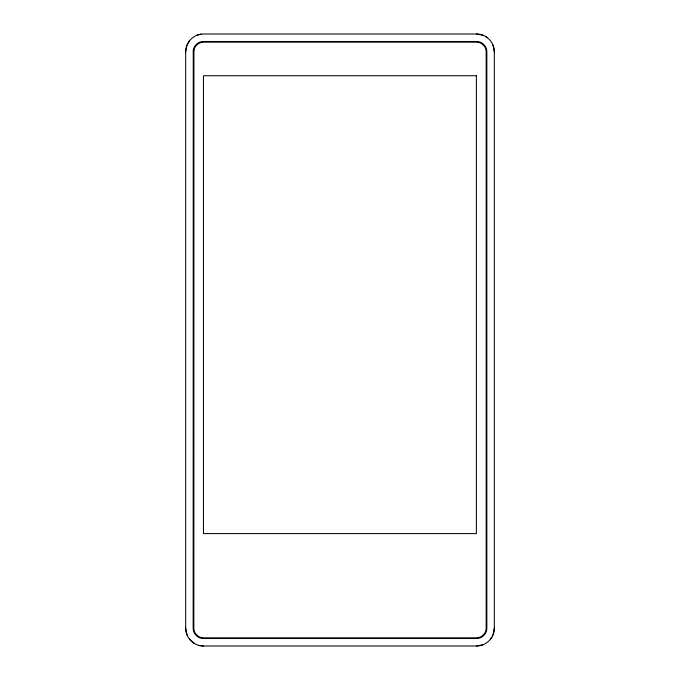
<?xml version="1.0" encoding="UTF-8"?>
<svg xmlns="http://www.w3.org/2000/svg" width="680" height="680" viewBox="0 0 680 680"><rect width="100%" height="100%" fill="white"/><g stroke="black" fill="none" stroke-linecap="round" stroke-linejoin="round"><path stroke-width="1.02" d="M185.674 51.791C185.47 42.288 193.953 33.796 203.464 34L476.535 34C486.047 33.805 494.53 42.279 494.326 51.791L494.326 628.21C494.53 637.712 486.047 646.204 476.535 646L203.464 646C193.953 646.196 185.47 637.721 185.674 628.21L185.674 51.791L187.025 44.982L189.346 40.961M494.326 628.21L492.975 635.018M490.654 639.038L491.946 637.101M196.656 35.352L201.144 34.153M483.344 644.649L476.535 646M476.535 34L483.344 35.352M203.464 646L198.857 645.388M485.435 36.389L487.364 37.68M194.565 643.611L189.346 639.038M492.975 44.982L494.326 51.791M187.025 635.018L185.674 628.21M193.248 50.447L193.154 628.21C193.043 633.717 197.956 638.63 203.464 638.512L476.535 638.512C482.043 638.63 486.956 633.717 486.846 628.21L486.846 51.791C486.956 46.282 482.043 41.37 476.535 41.489L203.464 41.489C198.441 41.404 193.817 45.458 193.248 50.447M193.928 50.541L193.843 628.21C193.732 633.352 198.322 637.933 203.464 637.832L476.535 637.832C481.678 637.933 486.268 633.352 486.158 628.21L486.158 51.791C486.268 46.648 481.678 42.066 476.535 42.169L203.464 42.169C198.772 42.1 194.463 45.883 193.928 50.541M476.374 75.735L203.464 75.735L203.464 533.596L476.374 533.596L476.374 75.735"/></g></svg>
